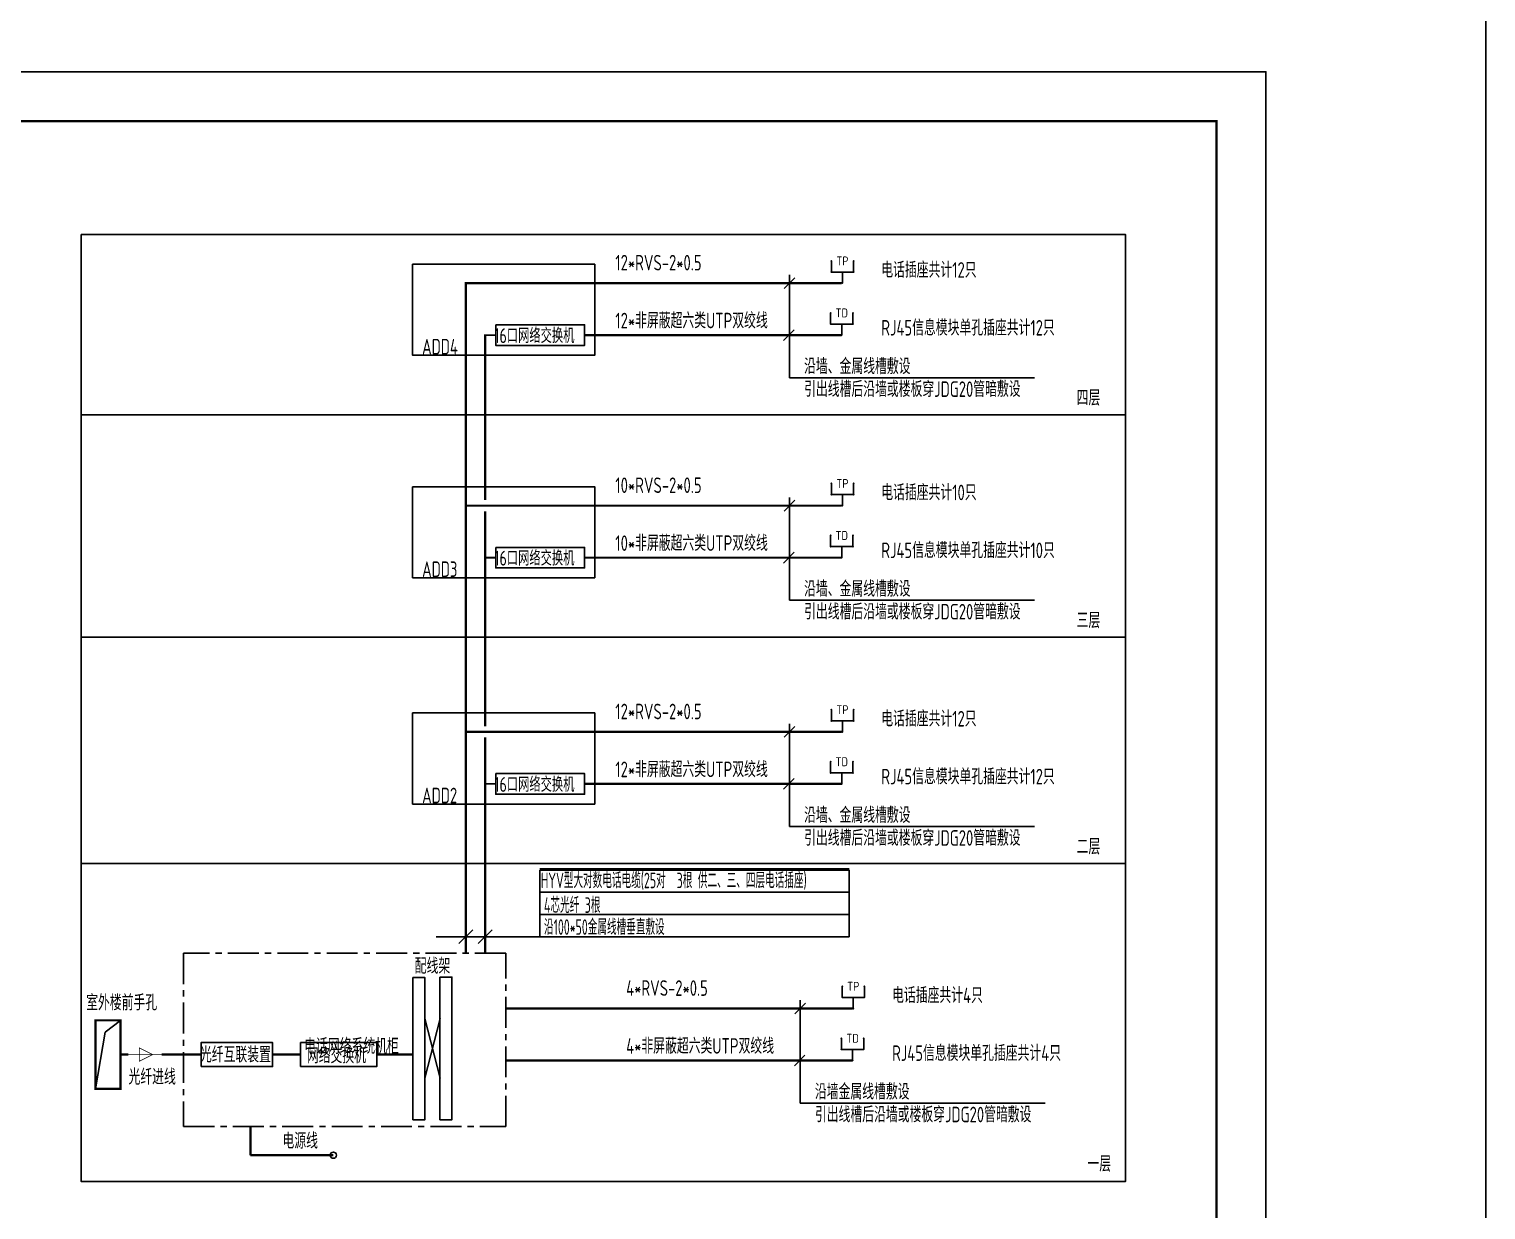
# Model space of a CAD drawing. Extents: x 6250600 to 6678662, y -692028 to -290561.
# Drawn here: x 6649175 to 6678662, y -352967 to -329064 of the extents above; entities that cross this region are included whole.
import ezdxf
from ezdxf.enums import TextEntityAlignment as Align

# ---------------------------------------------------------------- set-up
doc = ezdxf.new("R2010")
doc.units = 0
doc.header["$LTSCALE"] = 1000
doc.header["$MEASUREMENT"] = 0
doc.linetypes.add('CENTER', pattern=[2, 1.25, -0.25, 0.25, -0.25])
doc.layers.get('0').update_dxf_attribs({"linetype": 'CONTINUOUS'})
for name, color, linetype in [('ELEMENT', 3, 'CONTINUOUS'), ('EQUIP-通讯', 3, 'CONTINUOUS'), ('PUB_TITLE', 4, 'CONTINUOUS'), ('SIG_TEXT', 7, 'CONTINUOUS'), ('WIRE-照明', 1, 'CONTINUOUS'), ('WIRE-通讯', 4, 'TG_TP')]:
    doc.layers.add(name, color=color, linetype=linetype)
doc.styles.add('_TEL_DIM', font='sceie.shx', dxfattribs={"width": 0.8, "height": 3.5, "bigfont": 'sceic.shx'})
doc.styles.add('SCEI', font='sceie.shx', dxfattribs={"width": 0.8, "height": 400, "bigfont": 'sceic.shx'})
doc.styles.get("Standard").update_dxf_attribs({"font": 'GBENOR', "bigfont": 'GBCBIG'})
doc.styles.add('TG_LINETYPE', font='SIMPLEX', dxfattribs={"width": 0.8, "height": 3, "bigfont": 'HZTXT'})
doc.linetypes.add('TG_TP', pattern='A,2,-0.6,["TP",TG_LINETYPE,S=0.1,R=0,X=-0.52,Y=-0.15],0', length=2.6)

# ---------------------------------------------------------------- blocks, each defined once
blk = doc.blocks.new('$element$00000388')
at = {"const_width": 0.0233}
for points in [[(0, 0), (0, -1)], [(-0.2, -0.333), (0.2, -0.333), (0, -0.733), (-0.2, -0.333)]]:
    blk.add_lwpolyline(points, dxfattribs=at)
at = {"flags": 9}
blk.add_attdef('S', (0, 0), '', height=0.00000667, dxfattribs=at)
blk = doc.blocks.new('$equip$00001867')
for p, q in [((-0.5, 0.499), (-0.5, 0.999)), ((0.5, 0.999), (0.5, 0.499)), ((0.5, 0.499), (-0.5, 0.499)), ((0, 0.5), (0, 0))]:
    blk.add_line(p, q)
for p in [(-0.5, 0.999), (0.5, 0.999), (-0.5, 0.499), (0, 0), (0.5, 0.499)]:
    blk.add_point(p)
at = {"color": 7, "style": '_TEL_DIM'}
blk.add_attdef('$TEXT$', text='', height=0.4, dxfattribs=at).set_placement((0, 0.999), align=Align.MIDDLE_CENTER)
at = {"color": 7, "style": '_TEL_DIM', "flags": 1}
blk.add_attdef('A', text='', height=0.00002, dxfattribs=at).set_placement((0, 0), align=Align.MIDDLE_CENTER)
blk = doc.blocks.new('$equip$00002670')
for p, q in [((-0.5, 0.499), (-0.5, 0.999)), ((0.5, 0.999), (0.5, 0.499)), ((0.5, 0.499), (-0.5, 0.499)), ((0, 0.5), (0, 0))]:
    blk.add_line(p, q)
for p in [(-0.5, 0.999), (0.5, 0.999), (-0.5, 0.499), (0, 0), (0.5, 0.499)]:
    blk.add_point(p)
at = {"color": 7, "style": '_TEL_DIM'}
blk.add_attdef('$TEXT$', text='', height=0.4, dxfattribs=at).set_placement((0, 0.999), align=Align.MIDDLE_CENTER)
at = {"color": 7, "style": '_TEL_DIM', "flags": 1}
blk.add_attdef('A', text='', height=0.000025, dxfattribs=at).set_placement((0, 0), align=Align.MIDDLE_CENTER)

msp = doc.modelspace()

# ---------------------------------------------------------------- linework, layer by layer
for p, q in [((6664564.8, -336120.3), (6664564.8, -334039.9)), ((6664672.1, -334097.5), (6664457.6, -334314.7)), ((6664659.4, -335150.2), (6664444.9, -335367.4)), ((6664564.8, -336120.3), (6669524.5, -336120.3)), ((6664672.1, -338602.9), (6664457.6, -338820.1)), ((6664564.8, -340625.6), (6664564.8, -338545.2)), ((6664659.4, -339655.5), (6664444.9, -339872.7)), ((6664564.8, -340625.6), (6669524.5, -340625.6)), ((6664672.1, -343183.2), (6664457.6, -343400.4)), ((6664564.8, -345206), (6664564.8, -343125.5)), ((6664659.4, -344235.8), (6664444.9, -344453.1)), ((6664564.8, -345206), (6669524.5, -345206)), ((6665773.4, -346063.8), (6659509.9, -346063.8)), ((6665773.4, -346987.9), (6659509.9, -346987.9)), ((6658156.5, -347296.5), (6657875.1, -347577.7)), ((6658545, -347296.5), (6658263.6, -347577.7)), ((6657415.4, -347437.1), (6659848, -347437.1)), ((6664891.5, -348782), (6664677, -348999.3)), ((6664784.2, -350804.8), (6664784.2, -348724.4)), ((6651024.4, -349130.7), (6650716, -349367)), ((6657186.6, -350298.8), (6657497.2, -349096.4)), ((6657497.2, -350298.8), (6657186.6, -349096.4)), ((6650716, -349367), (6650519, -350517.4)), ((6664878.8, -349834.7), (6664664.3, -350051.9)), ((6664784.2, -350804.8), (6669743.8, -350804.8))]:
    msp.add_line(p, q)
at = {"color": 1}
for points in [[(6250600.1, -290560.5), (6678662.3, -290560.5), (6678662.3, -619057.4), (6250600.1, -619057.4)], [(6650228.6, -333219.9), (6671367.6, -333219.9), (6671367.6, -352392.9), (6650228.6, -352392.9)]]:
    msp.add_lwpolyline(points, close=True, dxfattribs=at)
for points in [[(6658620.4, -335049.9), (6660418.6, -335049.9), (6660418.6, -335467.7), (6658620.4, -335467.7)], [(6658620.4, -339555.2), (6660418.6, -339555.2), (6660418.6, -339973), (6658620.4, -339973)], [(6658620.4, -344135.6), (6660418.6, -344135.6), (6660418.6, -344553.3), (6658620.4, -344553.3)], [(6652657, -350067.2), (6654103.5, -350067.2), (6654103.7, -349580.9), (6652657, -349580.9)], [(6654670, -350067.2), (6656211.1, -350067.2), (6656211.1, -349580.9), (6654670, -349580.9)]]:
    msp.add_lwpolyline(points, close=True)
at = {"linetype": 'CENTER', "ltscale": 0.5}
msp.add_lwpolyline([(6652299.1, -351282.7), (6658823.8, -351282.7), (6658823.8, -347771.8), (6652299.1, -347771.8)], close=True, dxfattribs=at)
at = {"linetype": 'ByBlock'}
for points in [[(6656943.5, -348266), (6657186.3, -348266), (6657186.3, -351141.6), (6656943.5, -351141.6)], [(6657489.9, -348253.6), (6657732.7, -348253.6), (6657732.7, -351141.6), (6657489.9, -351141.6)]]:
    msp.add_lwpolyline(points, close=True, dxfattribs=at)
at = {"const_width": 45}
msp.add_lwpolyline([(6651024.4, -349130.7), (6651024.4, -350517.4), (6650519, -350517.4), (6650519, -349130.7), (6651024.4, -349130.7)], dxfattribs=at)
at = {"layer": 'PUB_TITLE', "linetype": 'Continuous'}
msp.add_lwpolyline([(6614810.4, -371927.3), (6674210.4, -371927.3), (6674210.4, -329927.3), (6614810.4, -329927.3)], close=True, dxfattribs=at)
at = {"layer": 'PUB_TITLE', "const_width": 50}
msp.add_lwpolyline([(6617310.4, -370927.3), (6673210.4, -370927.3), (6673210.4, -330927.3), (6617310.4, -330927.3)], close=True, dxfattribs=at)
at = {"layer": 'SIG_TEXT'}
for p, q in [((6650228.6, -336869), (6671367.6, -336869)), ((6650228.6, -341374.3), (6671367.6, -341374.3)), ((6650228.6, -345954.6), (6671367.6, -345954.6)), ((6650739, -352392.9), (6671367.6, -352392.9))]:
    msp.add_line(p, q, dxfattribs=at)
for points in [[(6656935.5, -333822.8), (6660623.9, -333822.8), (6660623.9, -335666), (6656935.5, -335666)], [(6656935.5, -338328.1), (6660623.9, -338328.1), (6660623.9, -340171.4), (6656935.5, -340171.4)], [(6656935.5, -342908.4), (6660623.9, -342908.4), (6660623.9, -344751.7), (6656935.5, -344751.7)], [(6659509.9, -346089.6), (6665773.4, -346089.6), (6665773.4, -346538.8), (6659509.9, -346538.8)], [(6659509.9, -346538.8), (6665773.4, -346538.8), (6665773.4, -346987.9), (6659509.9, -346987.9)], [(6659509.9, -346987.9), (6665773.4, -346987.9), (6665773.4, -347437.1), (6659509.9, -347437.1)]]:
    msp.add_lwpolyline(points, close=True, dxfattribs=at)
at = {"layer": 'SIG_TEXT', "color": 0}
msp.add_circle((6655334.3, -351859.8), 62.3, dxfattribs=at)
at = {"layer": 'WIRE-照明', "const_width": 50}
for points in [[(6653655, -351282.7), (6653655, -351859.8)], [(6653655, -351859.8), (6655334.3, -351859.8)]]:
    msp.add_lwpolyline(points, dxfattribs=at)
at = {"layer": 'WIRE-通讯', "color": 6, "linetype": 'ByBlock', "const_width": 45}
for points in [[(6658015.8, -347771.8), (6658015.8, -334206.1), (6665624.2, -334206.1)], [(6658015.8, -338711.5), (6665624.2, -338711.5)], [(6658015.8, -343291.8), (6665624.2, -343291.8)], [(6658807.3, -348890.7), (6665843.6, -348890.7)]]:
    msp.add_lwpolyline(points, dxfattribs=at)
at = {"layer": 'WIRE-通讯', "linetype": 'ByBlock'}
msp.add_lwpolyline([(6658404.3, -338599, 45, 45, 0), (6658404.3, -335258.8, 35, 35, 0), (6658620.4, -335258.8, 35, 35, 0)], format="xyseb", dxfattribs=at)
for points, const_width in [([(6660418.6, -335258.8), (6665624.2, -335258.8)], 45), ([(6658404.3, -343179.3), (6658404.3, -338824)], 45), ([(6658404.3, -339764.1), (6658620.4, -339764.1)], 35), ([(6660418.6, -339764.1), (6665624.2, -339764.1)], 45), ([(6658404.3, -347771.8), (6658404.3, -343404.3)], 45), ([(6658404.3, -344344.4), (6658620.4, -344344.4)], 35), ([(6660418.6, -344344.4), (6665624.2, -344344.4)], 45), ([(6658815, -349943.3), (6665843.6, -349943.3)], 45)]:
    msp.add_lwpolyline(points, dxfattribs=dict(at, const_width=const_width))
at = {"layer": 'WIRE-通讯', "const_width": 45}
for points in [[(6651181, -349824), (6651024.4, -349824)], [(6651856, -349824), (6652657, -349824)], [(6654103.6, -349824), (6654670, -349824)], [(6656211.1, -349824), (6656943.5, -349824)]]:
    msp.add_lwpolyline(points, dxfattribs=at)

# ---------------------------------------------------------------- block references
at = {"layer": 'ELEMENT', "xscale": -675, "yscale": 675, "zscale": 675, "rotation": 90}
msp.add_blockref('$element$00000388', (6651181, -349824), dxfattribs=at)
at = {"layer": 'EQUIP-通讯', "xscale": 450, "yscale": 450, "zscale": 450}
for name, p, values in [('$equip$00001867', (6665638.3, -334206.1), {'$TEXT$': 'TP'}), ('$equip$00002670', (6665624.2, -335258.8), {'$TEXT$': 'TD'}), ('$equip$00001867', (6665638.3, -338711.5), {'$TEXT$': 'TP'}), ('$equip$00002670', (6665624.2, -339764.1), {'$TEXT$': 'TD'}), ('$equip$00001867', (6665638.3, -343291.8), {'$TEXT$': 'TP'}), ('$equip$00002670', (6665624.2, -344344.4), {'$TEXT$': 'TD'}), ('$equip$00001867', (6665857.7, -348890.7), {'$TEXT$': 'TP'}), ('$equip$00002670', (6665843.6, -349943.3), {'$TEXT$': 'TD'})]:
    msp.add_blockref(name, p, dxfattribs=at).add_auto_attribs(values)

# ---------------------------------------------------------------- texts
at = {"layer": 'SIG_TEXT', "color": 0, "style": 'SCEI'}
for s, height, width, p in [('12*RVS-2*0.5', 315, 0.8, (6661041.3, -333949.6)), ('电话插座共计12只', 315, 0.8, (6666423.7, -334096.3)), ('12*非屏蔽超六类UTP双绞线', 315, 0.8, (6661041.3, -335121.9)), ('RJ45信息模块单孔插座共计12只', 315, 0.8, (6666423.7, -335267.8)), ('16口网络交换机', 300, 0.8, (6658594.2, -335419.4)), ('ADD4', 315, 0.8, (6657129.6, -335649.9)), ('沿墙、金属线槽敷设', 315, 0.8, (6664860.9, -336048.1)), ('引出线槽后沿墙或楼板穿JDG20管暗敷设', 315, 0.8, (6664861.9, -336510)), ('四层', 315, 0.8, (6670378.4, -336685.9)), ('10*RVS-2*0.5', 315, 0.8, (6661041.3, -338455)), ('电话插座共计10只', 315, 0.8, (6666423.7, -338601.6)), ('10*非屏蔽超六类UTP双绞线', 315, 0.8, (6661041.3, -339627.2)), ('16口网络交换机', 300, 0.8, (6658594.2, -339924.7)), ('RJ45信息模块单孔插座共计10只', 315, 0.8, (6666423.7, -339773.1)), ('ADD3', 315, 0.8, (6657129.6, -340155.3)), ('沿墙、金属线槽敷设', 315, 0.8, (6664860.9, -340553.4)), ('引出线槽后沿墙或楼板穿JDG20管暗敷设', 315, 0.8, (6664861.9, -341015.4)), ('三层', 315, 0.8, (6670378.4, -341191.2)), ('12*RVS-2*0.5', 315, 0.8, (6661041.3, -343035.3)), ('电话插座共计12只', 315, 0.8, (6666423.7, -343182)), ('12*非屏蔽超六类UTP双绞线', 315, 0.8, (6661041.3, -344207.5)), ('RJ45信息模块单孔插座共计12只', 315, 0.8, (6666423.7, -344353.4)), ('16口网络交换机', 300, 0.8, (6658594.2, -344505)), ('ADD2', 315, 0.8, (6657129.6, -344735.6)), ('沿墙、金属线槽敷设', 315, 0.8, (6664860.9, -345133.7)), ('引出线槽后沿墙或楼板穿JDG20管暗敷设', 315, 0.8, (6664861.9, -345595.7)), ('二层', 315, 0.8, (6670378.4, -345771.6)), ('HYV型大对数电话电缆(25对  3根 供二、三、四层电话插座)', 315, 0.65, (6659533.6, -346455.5)), ('4芯光纤 3根', 315, 0.65, (6659596.5, -346955.5)), ('沿100*50金属线槽垂直敷设', 315, 0.65, (6659596.5, -347399.2)), ('配线架', 315, 0.8, (6656980.6, -348187.9)), ('4*RVS-2*0.5', 315, 0.8, (6661260.6, -348634.2)), ('电话插座共计4只', 315, 0.8, (6666643, -348780.8)), ('室外楼前手孔', 315, 0.8, (6650329.2, -348928.5)), ('光纤互联装置', 315, 0.8, (6652632.1, -349983)), ('电话网络系统机柜', 315, 0.8, (6654742.7, -349812.4)), ('网络交换机', 315, 0.8, (6654796.1, -350000)), ('4*非屏蔽超六类UTP双绞线', 315, 0.8, (6661260.6, -349806.4)), ('RJ45信息模块单孔插座共计4只', 315, 0.8, (6666643, -349952.3)), ('光纤进线', 315, 0.8, (6651186.8, -350432.6)), ('沿墙金属线槽敷设', 315, 0.8, (6665080.3, -350732.6)), ('引出线槽后沿墙或楼板穿JDG20管暗敷设', 315, 0.8, (6665081.2, -351194.6)), ('电源线', 315, 0.8, (6654302.7, -351728.3)), ('一层', 315, 0.8, (6670597.8, -352192.6))]:
    msp.add_text(s, height=height, dxfattribs=dict(at, width=width)).set_placement(p)

doc.saveas('drawing.dxf')
